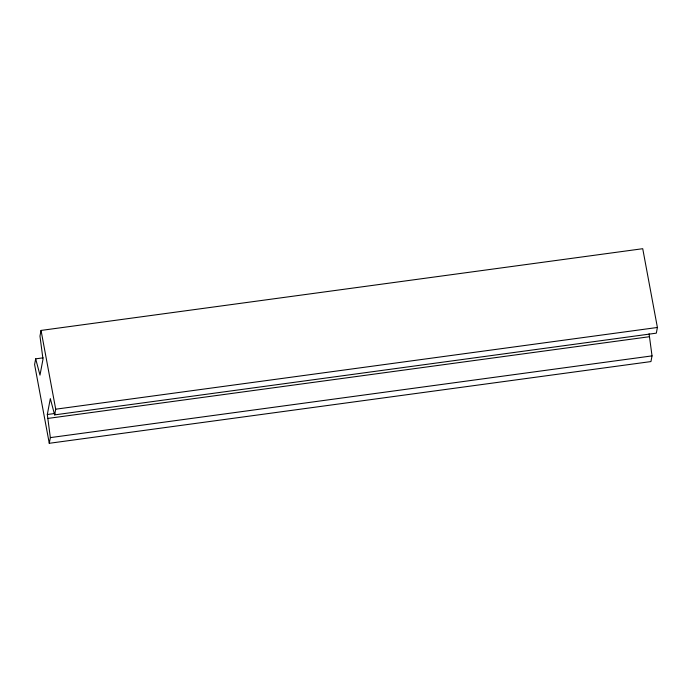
<?xml version="1.0" encoding="UTF-8"?>
<svg xmlns="http://www.w3.org/2000/svg" width="692" height="692" viewBox="0 0 692 692"><rect width="100%" height="100%" fill="white"/><g stroke="black" fill="none" stroke-linecap="round" stroke-linejoin="round"><path stroke-width="1.04" d="M43.172 357.833L35.673 358.845L34.6 364.528L49.27 443.295L650.956 361.57L652.028 355.887L649.087 333.769M49.27 443.295L50.343 437.612L47.316 414.508L50.326 398.601L54.633 414.88L656.327 333.155L657.4 327.472L642.73 248.705L41.044 330.43L39.972 336.113L42.991 359.217L39.989 375.125L35.673 358.845M54.633 414.88L55.706 409.197L41.044 330.43M55.706 409.197L657.4 327.472M47.316 414.508L54.815 413.487M47.627 418.461L649.321 336.736M50.343 437.612L652.028 355.887"/></g></svg>
